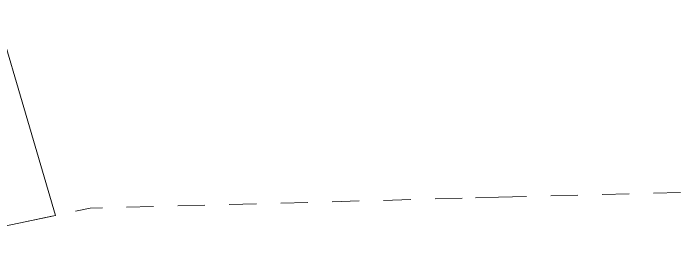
# Model space of a CAD drawing. Header units: millimetres. Extents: x 5493291 to 5652041, y -5155064 to -5098765.
# Drawn here: x 5514271 to 5540340, y -5148499 to -5139207 of the extents above; entities that cross this region are included whole.
import ezdxf

# ---------------------------------------------------------------- set-up
doc = ezdxf.new("R2010")
doc.units = ezdxf.units.MM
doc.header["$MEASUREMENT"] = 0
doc.layers.add('Drawing & Figure_Pen_No__62', color=7, linetype='Continuous', lineweight=13, true_color=0xaaaaaa)

msp = doc.modelspace()

# ---------------------------------------------------------------- linework, layer by layer
at = {"layer": 'Drawing & Figure_Pen_No__62', "color": 253, "linetype": 'Continuous', "lineweight": 13, "true_color": 0xaaaaaa}
for points in [[(5515923, -5147116), (5512500, -5135498)], [(5539281, -5146245), (5540340, -5146217)], [(5530744, -5146474), (5531802, -5146446)], [(5532330, -5146431), (5533223, -5146408)], [(5533223, -5146408), (5534312, -5146379)], [(5535262, -5146353), (5536321, -5146325)], [(5537272, -5146299), (5538330, -5146270)], [(5520697, -5146743), (5521756, -5146715)], [(5522706, -5146689), (5523765, -5146661)], [(5524716, -5146636), (5525774, -5146607)], [(5526725, -5146582), (5527784, -5146553)], [(5528734, -5146528), (5529793, -5146500)], [(5516704, -5146953), (5517267, -5146835)], [(5517267, -5146835), (5517758, -5146822)], [(5518688, -5146797), (5519746, -5146769)], [(5509307, -5148499), (5515923, -5147116)], [(5514736, -5147364), (5515773, -5147147)]]:
    msp.add_lwpolyline(points, dxfattribs=at)

doc.saveas('drawing.dxf')
